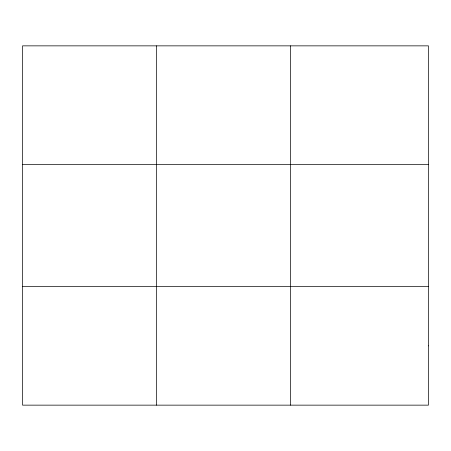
<?xml version="1.0" encoding="UTF-8"?>
<svg xmlns="http://www.w3.org/2000/svg" width="451" height="451" viewBox="0 0 451 451"><rect width="100%" height="100%" fill="white"/><g stroke="black" fill="none" stroke-linecap="round" stroke-linejoin="round"><path stroke-width="0.68" d="M156.497 405.145L156.497 45.855M290.444 405.145L290.444 45.855M22.55 164.423L428.45 164.423M22.55 286.577L428.45 286.577M428.45 345.861L428.45 405.145L22.55 405.145L22.55 45.855L428.45 45.855L428.45 345.861"/></g></svg>
